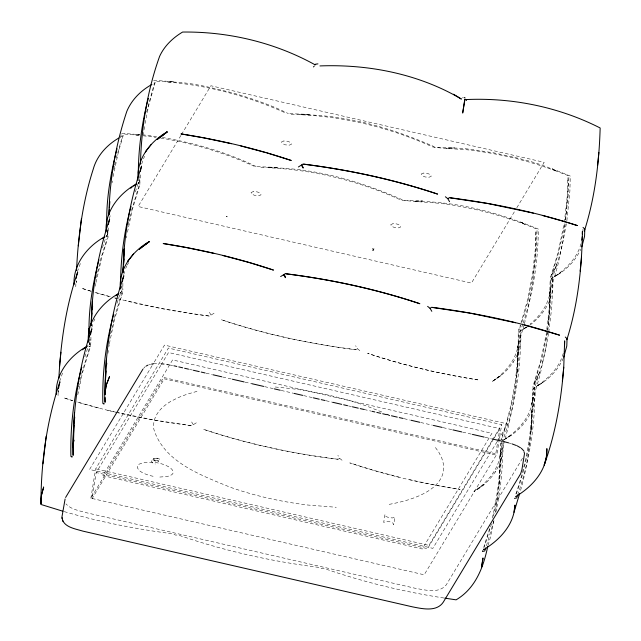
<?xml version="1.0" encoding="UTF-8"?>
<svg xmlns="http://www.w3.org/2000/svg" width="641" height="641" viewBox="0 0 641 641"><rect width="100%" height="100%" fill="white"/><g stroke="black" fill="none" stroke-linecap="round" stroke-linejoin="round"><path stroke-width="0.48" stroke-dasharray="3.21 2.4" d="M76.415 280.806L76.415 282.529L76.455 280.726M518.192 333.424C518.689 369.32 513.008 405.336 501.062 439.213L501.919 439.325L502.824 440.599C503.105 464.725 501.054 488.931 495.733 512.488M522.864 323.905L520.508 330.98C521.277 368.03 515.324 405.192 502.921 440.119C505.909 461.328 492.136 481.663 473.891 491.527L483.835 484.66L476.527 489.668C489.307 480.534 500.212 466.712 500.765 450.423L499.139 484.364L495.565 512.688M58.684 390.161L58.668 392.148L58.708 390.345M492.328 518.048C498.105 493.498 500.773 468.25 500.437 443.043M58.123 392.372L58.043 395.978L56.256 394.295M75.862 283.659L75.798 286.359L74.011 284.676M582.949 231.024L582.99 229.222M518.088 347.061C517.928 384.56 511.366 421.762 499.515 457.305L501.078 450.214L501.062 439.213M499.139 484.364L500.325 456.929M517.808 353.848L516.926 374.256L518.521 340.804C517.912 358.255 505.581 372.645 491.647 381.908L501.591 375.049L494.275 380.049C511.294 370.322 523.977 350.274 520.324 330.275L518.809 329.594L520.252 325.356M547.718 330.572L548.736 321.926L550.467 287.785C549.978 302.272 541.172 315.092 530.195 323.953M548.736 321.926L550.467 287.785M547.606 331.533L545.683 347.863L540.259 374.264L531.461 404.279L533.024 397.196L533.008 386.186L540.748 360.595L546.204 334.354L549.337 307.584L550.138 280.397L552.454 277.954L560.947 272.609L551.188 278.659L550.387 305.837L547.686 329.754M566.868 220.825L569.889 191.066L570.266 176.059L552.205 168.767L556.725 171.267L568.96 175.914L568.222 195.048L565.458 220.127M565.17 224.038L563.014 240.824L557.686 265.935L549.217 294.66L550.779 287.577L550.755 276.567L558.087 252.61L564.264 222.748M565.674 220.087L568.23 184.376L567.91 177.653L567.181 196.731L564.409 221.858M143.424 134.201L143.672 132.415M107.912 353.375L108.337 350.475M126.533 237.915L126.814 236.016M548.56 333.328C545.507 350.779 542.486 368.655 534.057 384.448L534.77 388.294C535.267 424.11 529.867 460.078 518.016 493.915M548.72 332.342L551.564 309.178L552.43 293.354L552.526 278.675L551.805 274.829L559.136 250.879L564.881 223.669M112.103 182.765L112.391 180.986M144.049 129.738L144.626 126.189M90.878 498.209L95.645 468.811L168.391 348.055L501.695 424.638L496.935 454.044L424.182 574.793L90.878 498.209L163.631 377.461L496.935 454.044M160.795 365.378L96.23 472.545L91.967 498.85L164.288 378.823L495.589 454.95L499.852 428.637L168.543 352.518L161.316 364.521M77.785 394.816L82.449 372.894L90.317 346.829L89.988 339.45M108.906 346.605L109.234 344.674M109.403 343.712L114.394 319.867L122.263 293.81L121.934 286.423M95.365 286.207L95.854 283.37M127.471 232.234L132.27 209.775L140.018 184.191L139.69 176.804M547.254 332.607L541.805 358.856L534.057 384.448L539.722 372.012L534.698 387.573L532.383 390.016C532.423 424.262 529.819 458.836 520.172 491.823M566.356 223.765C563.07 241.136 560.458 259.164 551.805 274.829L556.997 263.98L552.454 277.954L551.188 278.659M113.104 176.547L118.385 151.997L123.665 133.961L139.129 135.363M145.05 123.521L148.824 105.06L155.523 81.167C200.649 83.466 245.247 94.596 286.343 113.329M96.022 282.425L102.047 256.336L108.073 237.21L107.744 229.831M113.721 169.488L114.435 165.987M493.955 520.364L490.341 537.647L488.081 545.235M78.563 386.964L79.804 381.251M110.508 333.945L115.092 315.027L121.213 295.549L120.444 292.032M96.262 277.585L100.998 258.075L107.023 238.957M128.208 224.574L128.817 221.77M129.025 220.833L129.434 218.966M493.41 516.157C499.163 491.655 501.815 466.456 501.486 441.296L511.79 434.846L502.752 440.599M114.635 165.106L115.821 159.833M146.565 112.135L154.561 82.681L152.75 83.971M80.037 380.305L81.399 374.632M129.867 217.099L131.221 211.522M116.253 158.111L122.615 135.708L121.021 136.805M81.655 373.687L89.267 348.576M77.353 271.824L81.111 261.464M59.597 381.443L62.962 371.924M109.299 218.805L110.861 213.557M91.775 327.543L93.426 322.311M141.717 164.024L143.127 159.673M131.469 210.601L138.969 185.93L138.256 182.637M123.721 274.516L125.372 269.284M581.01 243.716C577.357 257.594 566.684 268.363 555.082 276.167C566.179 270.366 575.482 260.679 580.746 249.293M563.255 353.327C559.16 368.759 546.629 380.209 533.432 388.278C533.921 424.174 528.264 460.198 516.285 494.059M524.202 324.699L517.271 347.686L518.833 340.595L518.809 329.594M524.442 323.793L529.418 302.568L533.008 280.301L535.884 250.943L535.964 230.68L535.235 249.758L532.463 274.885L527.655 299.547L521.101 322.808M489.668 528.416L482.969 549.746M491.479 523.865L484.267 547.294M493.794 521.157L486.351 546.108M120.292 137.871L121.389 134.257M521.878 321.918C531.782 292.224 536.757 259.605 537.046 229.19C511.662 218.573 485.117 210.745 457.995 206.073C439.141 202.107 419.663 202.54 400.761 199.984C356.404 179.784 307.968 168.375 259.204 167.461M102.424 247.755L106.374 235.824L108.073 237.21L107.191 237.09L106.286 235.68M135.331 191.899L138.32 182.805L139.586 182.1L139.57 175.698M84.852 356.861L87.961 347.382M116.974 303.337L120.564 292.424L121.838 291.719L121.822 285.862M523.176 322.968C533.208 292.753 538.152 260.903 538.32 229.085C499.075 212.748 456.745 201.21 414.046 201.346L422.499 200.929L402.836 200.272L401.066 199.183C359.128 180.842 313.713 167.718 267.69 167.718L278.442 167.469L256.472 166.644M502.103 437.466C514.05 403.59 519.739 367.581 519.242 331.685L527.142 326.718M519.859 327.847L521.301 323.617M515.869 493.963C525.147 467.193 530.492 439.093 531.982 410.809L530.94 432.034L532.711 397.404C532.102 415.039 519.506 429.55 505.388 438.805C523.705 429.133 538.4 408.285 534.514 386.868L533.008 386.186M563.351 358.103C558.183 369.857 548.672 379.833 537.334 385.778L543.199 382.228L533.432 388.278M143.44 158.808L144.61 156.26M93.738 321.445L94.908 318.906M125.684 268.427L126.854 265.879M127.247 265.029L128.657 262.538M180.954 135.419L138.127 206.498L471.431 283.082L515.284 210.288M181.467 134.562L210.881 85.75L544.177 162.325L515.805 209.431M152.093 365.69L89.564 469.468L432.843 548.343L507.776 423.973L164.489 345.106L152.606 364.833M491.895 440.912L428.949 545.387L95.645 468.811M492.408 440.055L501.695 424.638M493.658 438.925L427.539 548.664L96.23 472.545M494.171 438.067L499.852 428.637M522.495 458.315L446.224 584.921C438.732 593.959 425.135 589.896 415.248 588.286L85.477 512.52C78.755 510.524 70.871 509.371 65.959 503.882M314.338 65.919L313.425 67.169L314.547 65.638M512.936 362.51L513.441 361.861M495.181 472.121L495.685 471.48M143.512 368.495L145.315 366.508M529.795 325.203C544.546 314.378 555.811 296.054 552.27 277.257L550.755 276.567M526.061 327.126L523.136 329.186L529.049 325.844M214.078 313.193L209.407 316.109L199.335 314.707L162.117 308.617L125.492 300.645M196.322 422.812L191.659 425.728L190.681 425.608L153.64 419.943L117.72 412.628M138.031 183.094L139.586 182.1M106.086 236.12L107.64 235.127L107.624 229.574M120.276 292.713L121.838 291.719M520.508 330.98L527.078 326.798M154.209 458.275L153.912 458.403A3.117 1.258 9.2 0 0 153.495 459.156L154.761 460.23A3.598 1.45 9.2 0 0 157.261 460.871L158.744 460.871L158.527 461.504L158.279 460.903L157.518 461.488A4.142 1.675 9.2 0 1 154.489 460.775L153.023 459.717A3.606 1.458 9.2 0 1 153.824 458.451L156.092 458.259A4.142 1.675 9.2 0 1 159.128 458.972L159.889 459.373L158.976 458.74A3.598 1.45 9.2 0 0 156.476 458.107L153.511 458.571M196.987 391.379L187.004 394.223L178.302 397.556L170.947 401.298A133.032 53.684 9.2 0 0 153.92 429.55C164.2 462.137 201.178 475.253 229.943 487.12A154.305 62.265 9.2 0 0 307.92 505.036L336.277 507.279M148.816 364.689L150.659 364.296M389.183 504.355C402.059 502.015 414.927 498.634 426.393 492.152A133.032 53.684 9.2 0 0 443.42 463.9L441.809 458.099L438.748 452.065L434.197 445.88M139.658 134.818L135.235 134.971L141.212 134.794M153.431 363.711L159.144 363.567M159.833 477.048L167.638 476.455L171.556 474.861A16.474 6.65 9.2 0 0 173.166 471.632C171.844 467.634 167.333 466.023 163.776 464.549A19.102 7.708 9.2 0 0 152.854 462.193L144.57 462.321L138.921 464.236A16.474 6.65 9.2 0 0 137.31 467.465C138.632 471.455 143.151 473.074 146.701 474.54A19.126 7.716 9.2 0 0 153.119 476.271M291.15 114.435C339.914 115.356 388.35 126.75 432.707 146.957C448.524 149.457 464.885 148.616 480.774 151.596C506.702 155.378 532.206 162.029 556.725 171.267C537.078 161.644 515.052 157.55 493.778 152.83C477.97 150.635 462.025 147.021 446 148.319L454.445 147.903L434.782 147.246L433.012 146.156C391.074 127.815 345.659 114.691 299.635 114.691L310.388 114.443L288.418 113.617M153.616 80.325L174.152 81.736L167.181 81.952C189.6 81.719 211.666 87.809 233.332 93.041C252.073 98.674 270.855 104.836 288.378 113.609M121.67 133.352L139.273 134.562M157.518 460.39L153.672 460.11L151.436 461.047L152.133 462.666L155.338 464.004M275.269 387.004L289.411 388.406A154.305 62.265 9.2 0 1 367.389 406.33L383.166 412.548M143.031 135.764L156.1 137.366M208.645 315.917C178.206 312.223 147.975 306.598 118.305 298.826M190.898 425.536C152.446 420.897 114.386 413.004 77.224 402.091M142.31 134.722L157.55 136.773M140.018 184.191L138.512 183.51L138.2 182.421M122.263 293.81L121.381 293.682L120.476 292.272M443.86 597.997C403.341 591.731 363.319 582.044 324.562 568.615L321.79 568.695L319.771 567.517C271.648 561.468 224.046 550.883 178.198 534.995L175.426 535.067L173.407 533.889C136.397 529.218 99.692 521.942 63.868 511.51M160.691 138.087C193.021 143.175 224.614 152.798 254.397 166.356M162.309 137.414C194.728 143.055 226.778 152.294 256.424 166.636M169.48 364.937L173.006 365.618M409.527 479.676L437.09 485.493L460.118 489.492C422.723 483.667 385.698 475.029 349.826 462.922L373.791 470.382L400.465 477.513M189.496 369.376L192.42 370.049M206.082 373.182L211.939 374.528M222.667 376.996L231.449 379.015M245.11 382.156L251.937 383.719M264.621 386.635L274.372 388.879M281.207 390.449L292.913 393.133M303.642 395.601L312.423 397.62M326.085 400.761L332.911 402.324M348.528 405.913L351.452 406.586M364.136 409.503L370.963 411.065M386.571 414.655L391.451 415.777M404.134 418.693L409.992 420.039M420.72 422.499L432.427 425.191M443.163 427.659L451.945 429.67M462.674 432.138L471.455 434.157M485.117 437.298L490.966 438.644M501.703 441.104L503.65 441.553M107.744 410.264L116.806 412.427M114.939 298.025L117.728 298.73M110.284 296.711L94.652 292.28M114.731 297.897L116.51 298.369M508.409 442.827L511.262 443.596M98.754 407.988L76.896 401.899M94.98 292.48L110.268 296.815M91.326 291.286L81.471 288.218L91.286 291.359M72.754 400.649L63.715 397.829L72.641 400.697M386.747 414.11L391.226 416.073M359.817 350.651L357.398 348.72L355.627 345.715M342.062 460.27L339.642 458.339L337.879 455.334M89.187 345.908L90.317 346.829L88.811 346.148M211.041 315.092L209.27 312.087M193.286 424.711L191.515 421.706M107.392 232.258L107.64 235.127L107.359 231.217M89.748 342.855L89.892 344.738L89.876 338.889M89.708 341.861L89.892 344.738M140.619 174.873L140.635 180.361M108.674 227.9L108.69 233.38M122.864 283.146L122.888 289.972M90.918 337.15L90.942 342.999M372.798 250.022L372.605 250.294A0.857 0.705 25.1 0 1 373.495 250.495L372.806 249.982M227.042 216.49L226.249 216.666A0.857 0.705 25.2 0 1 227.138 216.866L227.026 216.57M224.654 215.408L224.654 215.408M384.953 514.699L383.695 522.439L385.93 521.494L389.776 521.774L392.989 523.12L393.678 524.731L394.928 516.991L392.701 517.936L388.855 517.656L385.642 516.317L384.953 514.699M373.903 248.884L373.487 249.589L373.903 248.884M373.935 248.9L373.487 249.589L373.935 248.9M172.597 359.93L102.897 475.622L422.235 548.992L491.935 433.3L172.597 359.93M357.398 348.72L355.771 349.738C310.132 343.864 264.901 334.249 221.217 319.675C264.613 334.241 309.595 343.953 355.01 349.545L357.398 348.72M339.642 458.339L338.015 459.357C292.376 453.483 247.146 443.86 203.461 429.294C246.857 443.86 291.839 453.572 337.254 459.164L339.642 458.339M283.787 140.972L281.559 141.909L282.248 143.528L285.461 144.866L289.307 145.146L291.535 144.201L290.846 142.59L287.633 141.252L283.787 140.972M253.291 191.587L251.064 192.524L251.753 194.143L254.966 195.481L258.812 195.761L261.039 194.816L260.35 193.205L257.145 191.867L253.291 191.587M423.493 173.07L421.265 174.007L421.954 175.626L425.167 176.964L429.013 177.245L431.241 176.307L430.552 174.689L427.347 173.35L423.493 173.07M393.005 223.685L390.77 224.622L391.459 226.241L394.672 227.579L398.518 227.859L400.753 226.914L400.056 225.303L396.851 223.965L393.005 223.685M372.661 249.077L372.525 248.676L372.661 249.077M477.865 379.873C440.479 374.048 403.445 365.41 367.573 353.303C403.501 365.258 440.479 373.959 477.865 379.873M524.779 224.294L520.26 221.794L524.779 224.294M159.954 459.373L159.954 459.373"/><path stroke-width="0.96" d="M138.296 173.182C138.52 147.983 141.853 122.784 148.311 98.418M120.532 288.346L120.54 286.391M120.556 284.436C120.644 258.163 124.066 231.85 131.004 206.498M105.1 394.632C104.795 354.265 110.829 313.978 123.809 275.71L122.872 279.228M106.494 227.194L106.582 220.48L106.726 222.435M140.427 164.2C141.349 127.631 147.238 90.87 159.601 56.376C164.312 45.992 172.894 37.803 182.605 32.05C228.605 31.497 274.845 42.514 315.148 64.829L315.1 64.877M88.682 341.661L88.883 328.416L89.179 333.224M564.537 346.276L564.657 340.868L563.743 367.277L562.349 381.243M582.348 233.957L582.413 231.249C581.916 267.842 577.894 304.771 566.828 339.762M56.256 394.295C55.286 373.519 70.214 355.194 87.825 345.916M74.011 284.676C73.058 264.244 87.513 246.08 104.779 236.769M524.026 451.769L524.514 453.628L521.894 469.797L520.604 473.827L443.3 602.139C436.609 612.203 422.283 608.734 412.467 606.851L82.889 531.125C75.277 528.793 62.049 527.006 62.001 516.614L65.11 498.954M91.198 325.484L91.318 322.575C91.927 287.36 98.498 252.498 109.619 219.118L108.369 224.422M123.264 269.557L123.144 272.465L123.409 266.616L123.264 269.557L123.384 267.626M76.543 270.414C78.114 236.096 82.721 201.739 93.306 168.96C96.991 155.619 107.039 144.898 118.801 138.039M106.294 360.178L104.683 395.641L105.036 402.364L105.132 397.612M74.036 424.951L73.09 455.39L72.754 448.179L73.827 439.974L72.89 447.162C73.515 407.003 78.595 366.812 91.863 328.737L90.453 334.931M72.89 447.162L74.484 412.508M123.072 271.76C123.585 235.8 130.267 200.192 141.565 166.091L140.315 171.395M91.158 324.875L92.344 301.438M108.914 215.039C109.571 179.8 115.668 144.834 126.798 111.398C131.605 99.764 140.964 90.477 151.901 84.476M91.166 325.372L91.318 322.575M58.868 378.31C60.727 342.318 65.831 306.318 77.673 272.145L76.728 275.662M109.01 214.238L109.266 209.711M105.436 380.778L106.061 370.947M91.383 321.614L91.984 312.928M123.561 264.725L124.009 258.94M109.371 207.892L109.867 201.578M74.188 422.988L74.725 417.115M584.28 231.233C594.936 197.933 599.127 162.846 600.16 127.984C559.024 107.039 512.359 97.52 466.303 99.555M58.435 388.807L59.917 381.764C46.665 420.921 41.032 462.385 40.936 503.642L41.449 495.237L43.644 487.12L41.449 495.237L40.808 504.419L62.922 511.238M597.588 165.362L598.87 152.454M59.549 366.171L60.935 352.23M580.145 271.135L581.531 257.185M106.566 365.066L106.767 363.118M563.743 367.277C561.179 400.577 555.507 433.628 544.169 465.134L546.364 457.017L546.877 448.604C547.895 469.5 532.543 486.719 515.516 496.671M92.304 309.074L92.608 306.206M81.431 218.621L78.314 245.84M46.176 436.241L42.947 463.828M76.327 278.306L76.599 276.543M105.38 390.553L104.836 394.135L106.206 385.185L109.539 376.604L106.206 385.185L105.653 388.767M581.748 240.191L582.292 236.657M72.145 456.504L72.048 457.121L70.975 456.496L70.879 455.623C70.302 425.888 73.731 396.002 81.792 367.341M104.09 403.477L103.994 404.102L102.921 403.469L102.824 402.596C102.239 372.846 105.685 342.951 113.745 314.282M482.625 550.811L482.521 551.436L484.78 550.964L485.734 547.959M483.675 549.073L483.57 549.698C499.563 540.171 514.242 524.675 514.931 505.092L513.986 512.279L519.611 493.682M122.399 281.912L122.711 280.125M117.039 148.752C110.613 173.463 106.206 199.047 106.718 224.622M98.946 259.901C92.737 283.843 88.482 308.674 89.035 333.448M487.801 546.188C483.45 567.189 475.574 588.398 456.104 599.84L444.806 598.141M517.704 494.86L516.726 497.937L514.467 498.41M581.828 246.857L584.544 236.409L584.816 229.109L583.03 227.419M563.711 357.285L566.788 346.028L567.061 338.728L565.282 337.038M65.606 497.472L142.911 369.16M145.892 151.276C140.139 159.761 137.07 170.186 138.103 180.458M128.136 260.895C122.607 269.116 119.458 279.139 120.3 289.099M151.284 144.353L145.387 151.925C150.98 143.616 158.439 136.765 167.189 131.878L157.109 139.53L167.189 131.878L160.274 137.078M133.528 253.972L127.631 261.544C133.224 253.235 140.683 246.376 149.433 241.497L139.353 249.149L149.433 241.497L144.297 245.247M315.244 64.669L315.749 64.22M298.394 166.964L303.073 164.04L304.042 164.16C349.353 169.977 394.295 179.496 437.611 194.103C394.175 179.672 349.225 169.905 303.818 164.232M280.638 276.575L285.317 273.659L286.287 273.779C331.597 279.596 376.539 289.115 419.863 303.722C376.419 289.291 331.477 279.524 286.07 273.851M130.676 188.23L132.038 187.172M133.504 186.138L135.692 184.592M102.288 238.652L103.746 237.619M115.749 295.757L117.936 294.211M82.336 349.81L85.99 347.238M445.375 196.755L447.795 198.686L449.429 197.668L450.407 197.789C493.418 203.301 536.092 212.147 577.365 225.568L566.676 222.243M427.619 306.374L430.039 308.305L431.673 307.287L432.651 307.408C475.662 312.92 518.345 321.766 559.609 335.187L524.562 325.027M136.613 183.831C119.45 193.189 104.731 211.362 106.086 231.834M118.857 293.45C101.414 302.929 86.575 321.566 88.37 342.358M315.909 64.116L317.952 63.876M146.188 366.051L147.943 365.146M151.588 364.104L153.431 363.711M319.939 65.927C368.775 64.084 419.062 74.044 461.376 99.051L453.532 94.219M161.091 363.767L164.016 364.064M450.182 197.861L487.432 203.461M432.427 307.48L469.685 313.072M464.308 97.496L465.013 97.752M488.362 203.63L533.336 213.141M470.606 313.249L515.58 322.752M166.844 364.433L168.607 364.769M231.553 143.72L203.99 137.903L180.962 133.905C218.357 139.73 255.382 148.367 291.254 160.482L267.289 153.015M213.798 253.339L186.235 247.522L163.207 243.524C200.601 249.349 237.627 257.986 273.499 270.093L249.533 262.634L222.86 255.503M173.887 365.787L176.812 366.46M178.767 366.908L182.669 367.806M184.616 368.255L188.518 369.152M193.398 370.274L199.255 371.62M201.202 372.068L205.104 372.958M212.908 374.753L221.69 376.772M232.427 379.24L244.133 381.932M251.937 383.719L263.643 386.411M274.372 388.879L280.229 390.225M293.89 393.358L302.672 395.377M313.401 397.845L319.258 399.191M321.205 399.639L325.107 400.537M332.911 402.324L341.693 404.343M343.648 404.791L347.55 405.689M352.43 406.811L358.279 408.157M360.234 408.605L364.136 409.503M371.94 411.29L374.865 411.963M376.82 412.411L380.722 413.309M382.669 413.757L386.571 414.655M391.451 415.777L397.308 417.123M399.255 417.571L403.157 418.469M410.961 420.256L419.743 422.275M433.404 425.416L442.186 427.435M452.915 429.895L461.696 431.914M472.433 434.382L484.139 437.074M491.943 438.869L500.725 440.88M240.615 145.884L266.408 152.766M542.318 215.408L565.851 221.994M503.65 441.553L508.409 442.827M512.103 443.917L516.317 445.503M517.159 445.824L520.5 447.755M521.333 448.235L523.785 450.839M449.565 201.691L447.795 198.686M431.81 311.31L430.039 308.305M61.953 517.712L62.201 518.657M62.682 520.492L62.922 521.389M124.154 249.109L123.489 264.669L124.154 249.109M466.336 99.756L466.271 100.18L466.336 99.756M482.977 558.119L481.607 567.061L482.977 558.119M464.789 99.267L462.682 113.056L464.941 99.363L465.414 99.435L464.789 99.267M462.906 97.736L462.962 97.712M465.406 99.467L464.941 99.363L465.406 99.467M302.584 166.307L301.43 165.058L303.201 168.062L302.584 166.307M284.828 275.926L283.675 274.677L285.445 277.681L284.828 275.926"/></g></svg>
